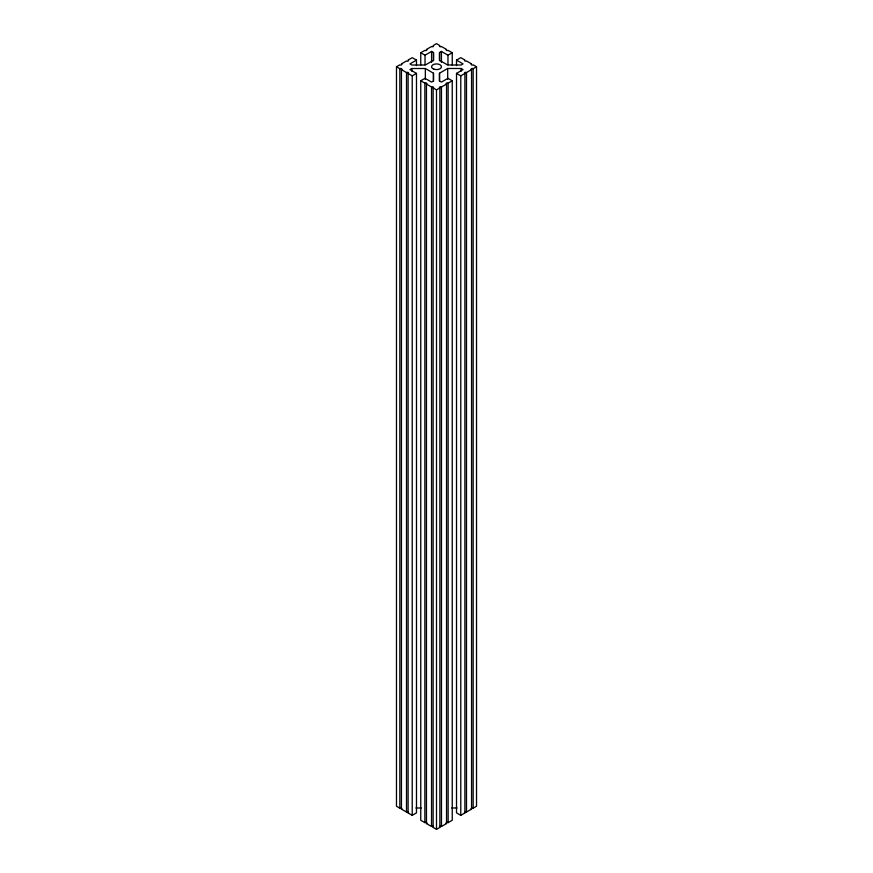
<?xml version="1.0" encoding="UTF-8"?>
<svg xmlns="http://www.w3.org/2000/svg" width="873" height="873" viewBox="0 0 873 873"><rect width="100%" height="100%" fill="white"/><g stroke="black" fill="none" stroke-linecap="round" stroke-linejoin="round"><path stroke-width="1.31" d="M408.171 811.999A1.135 0.655 0 0 0 406.512 812.032L401.438 809.107A1.135 0.655 0 0 0 401.493 808.147A1.135 0.655 0 0 0 399.834 808.18L396.473 806.237L396.473 66.763L399.834 68.705A1.135 0.655 0 0 1 401.493 68.661A1.135 0.655 0 0 1 401.438 69.622L406.512 72.557A1.135 0.655 0 0 1 408.171 72.514A1.135 0.655 0 0 1 408.106 73.474L408.106 812.959L412.22 815.327L416.486 812.861L416.486 73.387L409.95 69.611L411.849 68.509L425.347 68.509L433.466 73.201L433.466 80.993L431.568 82.084L425.031 78.308L420.753 80.774L420.753 820.26L424.867 822.639A1.135 0.655 0 0 1 426.526 822.595A1.135 0.655 0 0 1 426.461 823.555L431.535 826.491A1.135 0.655 0 0 1 433.499 826.764M420.753 64.995L420.753 52.74L425.031 55.206L431.568 51.431L433.499 52.544L433.499 60.292L425.304 65.028L411.881 65.028L409.95 63.904L416.486 60.139L416.486 65.584M464.829 811.999A1.135 0.655 0 0 1 466.488 812.032L471.562 809.107A1.135 0.655 0 0 1 471.507 808.147A1.135 0.655 0 0 1 473.166 808.18L476.527 806.237L476.527 66.763L473.166 68.705A1.135 0.655 0 0 0 471.507 68.661A1.135 0.655 0 0 0 471.562 69.622L466.488 72.557A1.135 0.655 0 0 0 464.829 72.514A1.135 0.655 0 0 0 464.894 73.474L464.894 812.959L460.78 815.327L456.514 812.861L456.514 73.387L463.05 69.611L461.119 68.487L447.696 68.487L439.501 73.223L439.501 80.971L441.432 82.084L447.969 78.308L452.247 80.774L452.247 820.26L448.133 822.639A1.135 0.655 0 0 0 446.474 822.595A1.135 0.655 0 0 0 446.54 823.555L441.465 826.491A1.135 0.655 0 0 0 439.501 826.764M452.247 64.995L452.247 52.74L447.969 55.206L441.432 51.431L439.534 52.522L439.534 60.313L447.653 65.006L461.151 65.006L463.05 63.904L456.514 60.139L456.514 65.584M396.473 66.763L399.834 64.82A1.135 0.655 0 0 0 401.493 64.853A1.135 0.655 0 0 0 401.438 63.893L406.512 60.968A1.135 0.655 0 0 0 408.171 61.001A1.135 0.655 0 0 0 408.106 60.041L412.22 57.673L416.486 60.139M420.753 52.74L424.867 50.361A1.135 0.655 0 0 0 426.526 50.405A1.135 0.655 0 0 0 426.461 49.445L431.535 46.509A1.135 0.655 0 0 0 433.194 46.553A1.135 0.655 0 0 0 433.139 45.592L436.5 43.65L439.861 45.592A1.135 0.655 0 0 0 439.806 46.553A1.135 0.655 0 0 0 441.465 46.509L446.54 49.445A1.135 0.655 0 0 0 446.54 50.372A1.135 0.655 0 0 0 448.133 50.372L452.247 52.74M408.106 73.474L412.22 75.853L416.486 73.387M456.514 60.139L460.78 57.673L464.894 60.041A1.135 0.655 0 0 0 464.894 60.968A1.135 0.655 0 0 0 466.488 60.968L471.562 63.893A1.135 0.655 0 0 0 471.507 64.853A1.135 0.655 0 0 0 473.166 64.82L476.527 66.763M420.753 80.774L424.867 83.153A1.135 0.655 0 0 1 426.526 83.11A1.135 0.655 0 0 1 426.461 84.07L431.535 87.005A1.135 0.655 0 0 1 433.194 86.962A1.135 0.655 0 0 1 433.139 87.922L436.5 89.864L439.861 87.922A1.135 0.655 0 0 1 439.806 86.962A1.135 0.655 0 0 1 441.465 87.005L446.54 84.07A1.135 0.655 0 0 1 446.474 83.11A1.135 0.655 0 0 1 448.133 83.153L452.247 80.774M456.514 73.387L460.78 75.853L464.894 73.474M433.139 87.922L433.139 827.408L436.5 829.35L439.861 827.408L439.861 87.922M415.897 807.994L421.299 807.994M451.723 807.972L457.092 807.972M473.166 68.705L473.166 808.18M471.562 69.622L471.562 809.107M466.488 72.557L466.488 812.032M461.119 68.487L461.119 71.215M460.78 75.853L460.78 815.327M448.133 83.153L448.133 822.639M447.969 55.206L447.969 64.733M447.696 68.487L447.696 79.388M446.54 84.07L446.54 823.555M441.432 51.431L441.432 62.321M441.465 87.005L441.465 826.491M439.534 52.522L439.534 60.695M439.501 73.223L439.501 81.396M436.5 89.864L436.5 829.35M433.499 52.544L433.499 60.717M433.466 73.201L433.466 81.375M431.568 51.431L431.568 62.321M431.535 87.005L431.535 826.491M426.461 84.07L426.461 823.555M425.347 68.509L425.347 79.41M425.031 55.206L425.031 64.733M424.867 83.153L424.867 822.639M412.22 75.853L412.22 815.327M411.849 68.509L411.849 71.237M406.512 72.557L406.512 812.032M401.438 69.622L401.438 809.107M399.834 68.705L399.834 808.18M464.894 812.959A1.135 0.655 0 0 1 464.534 812.305M439.861 827.408A1.135 0.655 0 0 1 439.523 827.113M433.477 827.113A1.135 0.655 0 0 1 433.139 827.408M408.466 812.305A1.135 0.655 0 0 1 408.106 812.959M434.023 69.229A4.943 2.859 0 0 0 441.443 66.763A4.943 2.859 0 0 0 434.023 64.286A4.943 2.859 0 0 0 434.023 69.229"/></g></svg>
